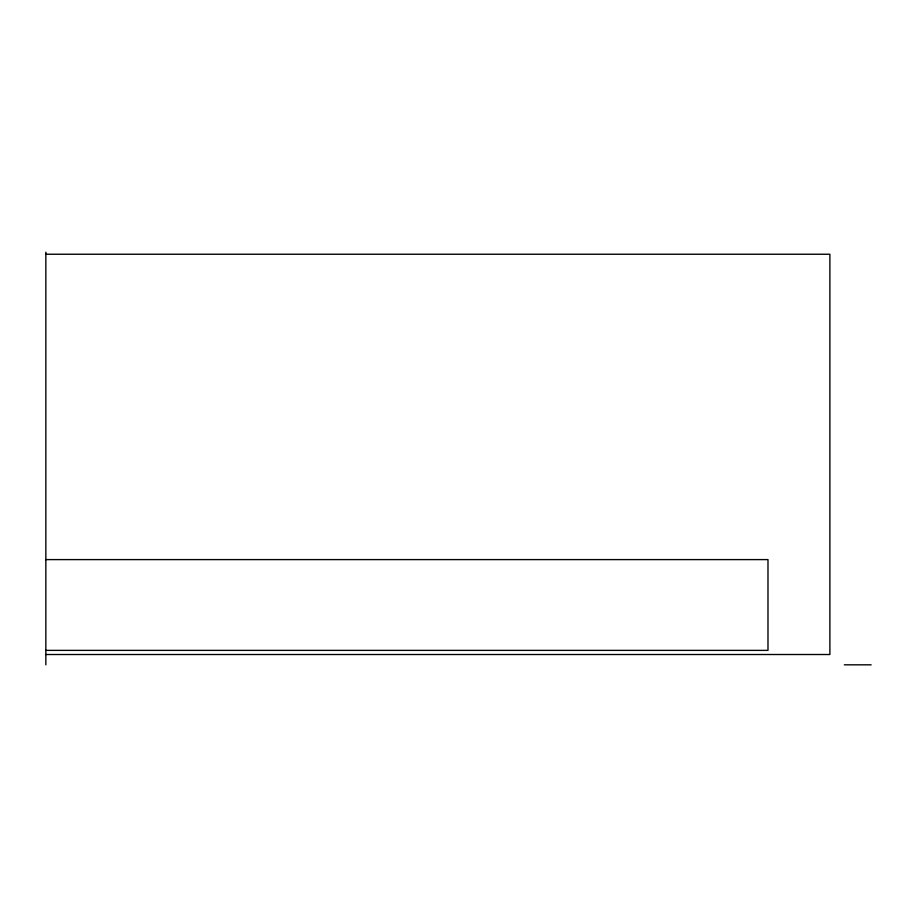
<?xml version="1.0" encoding="UTF-8"?>
<svg xmlns="http://www.w3.org/2000/svg" width="917" height="917" viewBox="0 0 917 917"><rect width="100%" height="100%" fill="white"/><g stroke="black" fill="none" stroke-linecap="round" stroke-linejoin="round"><path stroke-width="1.38" d="M45.85 254.238L829.885 254.238L829.885 654.509L45.85 654.509M45.85 559.599L767.987 559.599L767.987 650.382L45.85 650.382M844.328 664.825L871.15 664.825M45.85 252.175L45.85 664.825"/></g></svg>
